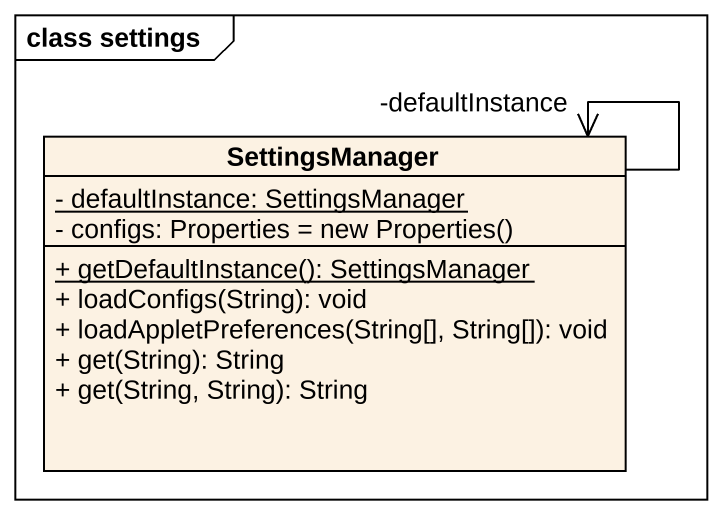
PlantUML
@startuml
mainframe class settings
hide circle
hide empty members
skinparam classAttributeIconSize 0
class SettingsManager {
  {static} - defaultInstance: SettingsManager
  {field} - configs: Properties = new Properties()
  {static} + getDefaultInstance(): SettingsManager
  + loadConfigs(String): void
  + loadAppletPreferences(String[], String[]): void
  + get(String): String
  + get(String, String): String
}
SettingsManager --> "-defaultInstance" SettingsManager
@enduml
